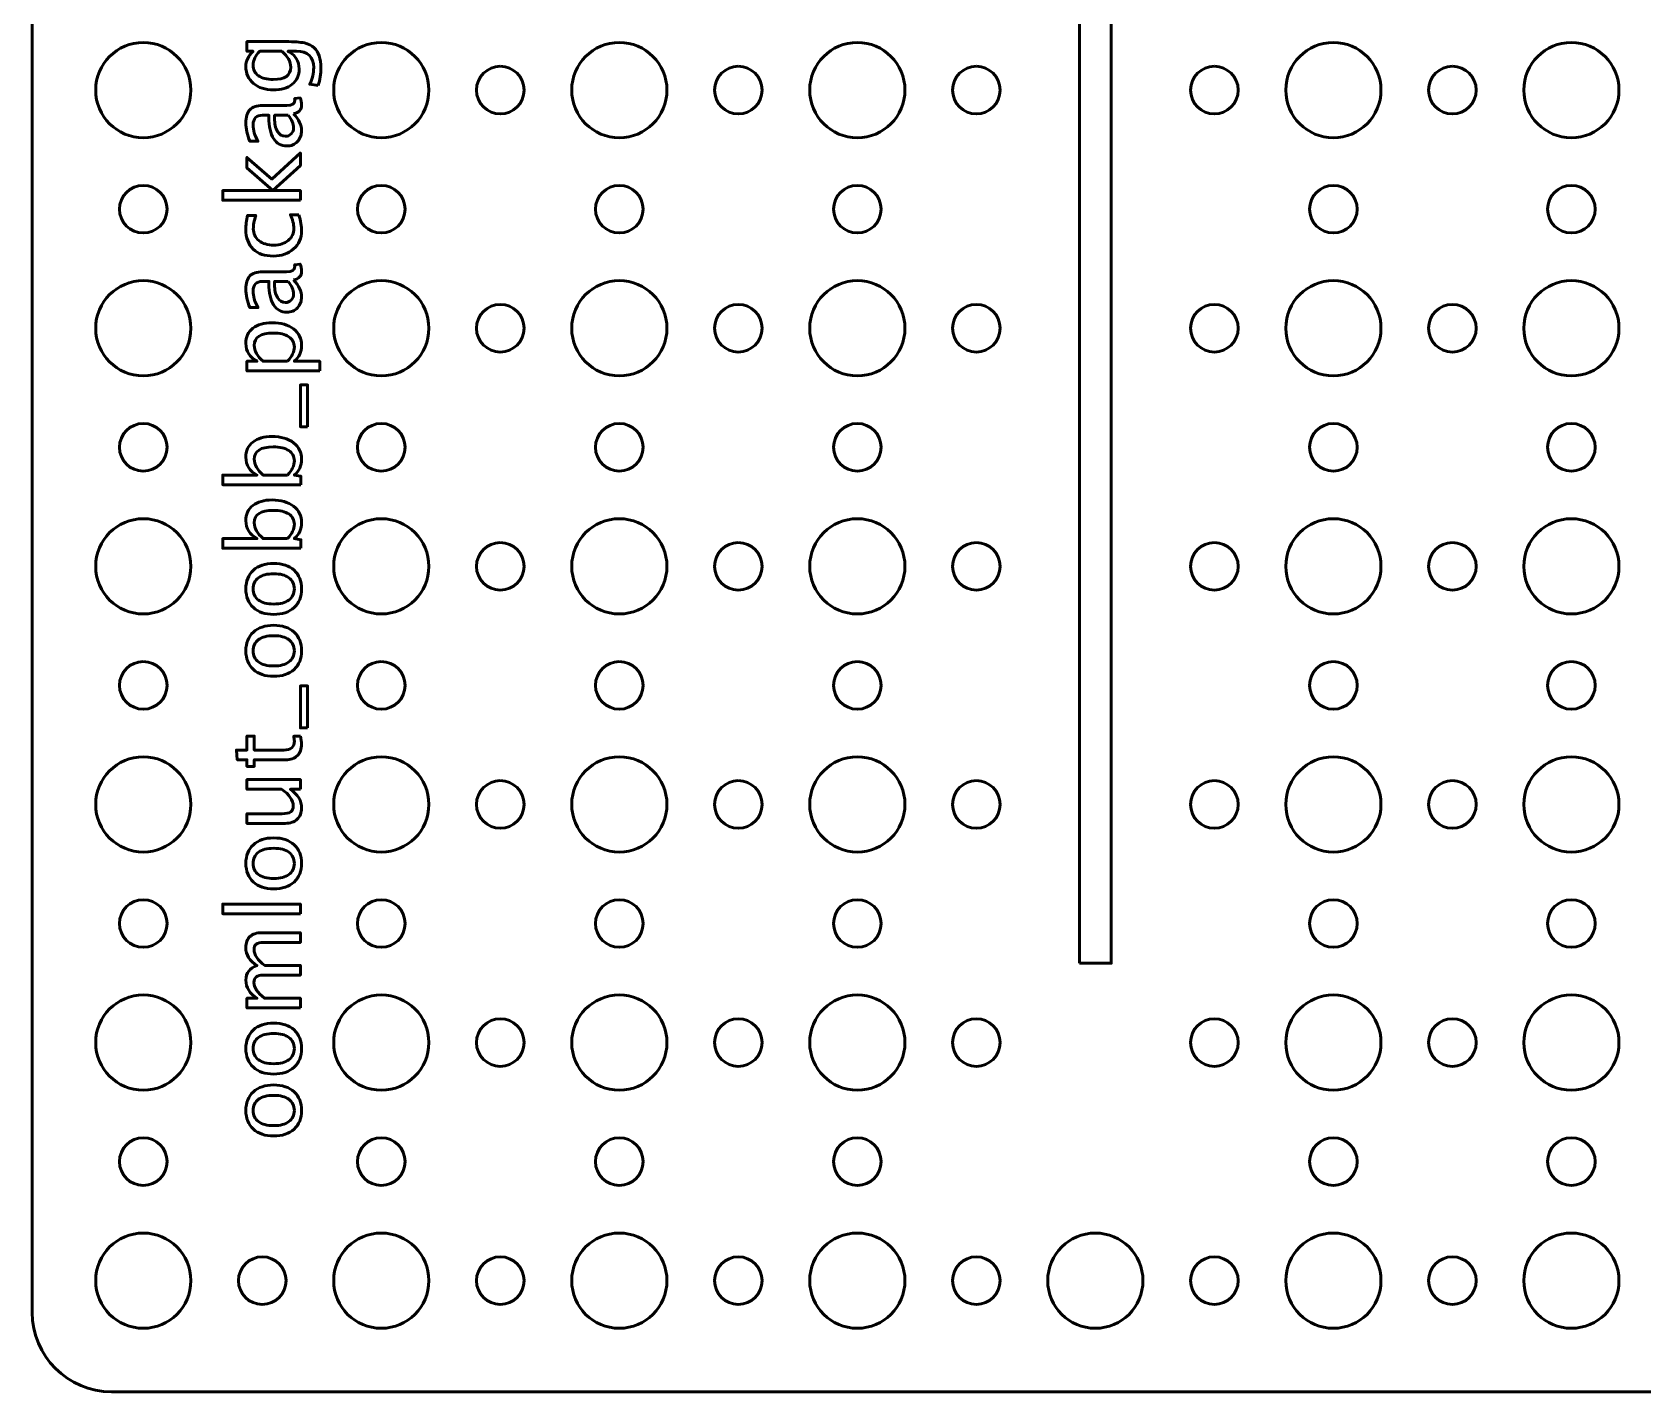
# Model space of a CAD drawing. Header units: centimetres. Extents: x -19.4 to 19.4, y -14.9 to 14.9.
# Drawn here: x -19.45 to -9.3, y -14.95 to -6.39 of the extents above; entities that cross this region are included whole.
import ezdxf

# ---------------------------------------------------------------- set-up
doc = ezdxf.new("R2010")
doc.units = ezdxf.units.CM
doc.header["$MEASUREMENT"] = 0
doc.layers.add('Layer 1', color=7, linetype='Continuous')

msp = doc.modelspace()

# ---------------------------------------------------------------- linework, layer by layer
at = {"layer": 'Layer 1', "lineweight": 53}
msp.add_lwpolyline([(-12.85, -12.2501), (-12.65, -12.2501), (-12.65, 10.7499), (-12.85, 10.7499), (-12.85, -12.2501)], close=True, dxfattribs=at)
for centre, major_axis in [((-18.74999, -6.75001), (0, 0.30001)), ((-17.24999, -6.75001), (0, 0.30001)), ((-15.74999, -6.75001), (0, 0.30001)), ((-14.24999, -6.75001), (0, 0.30001)), ((-11.24999, -6.75001), (0, 0.30001)), ((-9.74999, -6.75001), (0, 0.30001)), ((-16.5, -6.75), (0, 0.15)), ((-15, -6.75), (0, 0.15)), ((-13.5, -6.75), (0, 0.15)), ((-12, -6.75), (0, 0.15)), ((-10.5, -6.75), (0, 0.15)), ((-18.75, -7.5), (0, 0.15)), ((-17.25, -7.5), (0, 0.15)), ((-15.75, -7.5), (0, 0.15)), ((-14.25, -7.5), (0, 0.15)), ((-11.25, -7.5), (0, 0.15)), ((-9.75, -7.5), (0, 0.15)), ((-18.74999, -8.25001), (0, 0.30001)), ((-17.24999, -8.25001), (0, 0.30001)), ((-15.74999, -8.25001), (0, 0.30001)), ((-14.24999, -8.25001), (0, 0.30001)), ((-11.24999, -8.25001), (0, 0.30001)), ((-9.74999, -8.25001), (0, 0.30001)), ((-16.5, -8.25), (0, 0.15)), ((-15, -8.25), (0, 0.15)), ((-13.5, -8.25), (0, 0.15)), ((-12, -8.25), (0, 0.15)), ((-10.5, -8.25), (0, 0.15)), ((-18.75, -9), (0, 0.15)), ((-17.25, -9), (0, 0.15)), ((-15.75, -9), (0, 0.15)), ((-14.25, -9), (0, 0.15)), ((-11.25, -9), (0, 0.15)), ((-9.75, -9), (0, 0.15)), ((-18.74999, -9.75001), (0, 0.30001)), ((-17.24999, -9.75001), (0, 0.30001)), ((-15.74999, -9.75001), (0, 0.30001)), ((-14.24999, -9.75001), (0, 0.30001)), ((-11.24999, -9.75001), (0, 0.30001)), ((-9.74999, -9.75001), (0, 0.30001)), ((-16.5, -9.75), (0, 0.15)), ((-15, -9.75), (0, 0.15)), ((-13.5, -9.75), (0, 0.15)), ((-12, -9.75), (0, 0.15)), ((-10.5, -9.75), (0, 0.15)), ((-18.75, -10.5), (0, 0.15)), ((-17.25, -10.5), (0, 0.15)), ((-15.75, -10.5), (0, 0.15)), ((-14.25, -10.5), (0, 0.15)), ((-11.25, -10.5), (0, 0.15)), ((-9.75, -10.5), (0, 0.15)), ((-18.74999, -11.25001), (0, 0.30001)), ((-17.24999, -11.25001), (0, 0.30001)), ((-15.74999, -11.25001), (0, 0.30001)), ((-14.24999, -11.25001), (0, 0.30001)), ((-11.24999, -11.25001), (0, 0.30001)), ((-9.74999, -11.25001), (0, 0.30001)), ((-16.5, -11.25), (0, 0.15)), ((-15, -11.25), (0, 0.15)), ((-13.5, -11.25), (0, 0.15)), ((-12, -11.25), (0, 0.15)), ((-10.5, -11.25), (0, 0.15)), ((-18.75, -12), (0, 0.15)), ((-17.25, -12), (0, 0.15)), ((-15.75, -12), (0, 0.15)), ((-14.25, -12), (0, 0.15)), ((-11.25, -12), (0, 0.15)), ((-9.75, -12), (0, 0.15)), ((-18.74999, -12.75001), (0, 0.30001)), ((-17.24999, -12.75001), (0, 0.30001)), ((-15.74999, -12.75001), (0, 0.30001)), ((-14.24999, -12.75001), (0, 0.30001)), ((-11.24999, -12.75001), (0, 0.30001)), ((-9.74999, -12.75001), (0, 0.30001)), ((-16.5, -12.75), (0, 0.15)), ((-15, -12.75), (0, 0.15)), ((-13.5, -12.75), (0, 0.15)), ((-12, -12.75), (0, 0.15)), ((-10.5, -12.75), (0, 0.15)), ((-18.75, -13.5), (0, 0.15)), ((-17.25, -13.5), (0, 0.15)), ((-15.75, -13.5), (0, 0.15)), ((-14.25, -13.5), (0, 0.15)), ((-11.25, -13.5), (0, 0.15)), ((-9.75, -13.5), (0, 0.15)), ((-18.74999, -14.25001), (0, 0.30001)), ((-17.24999, -14.25001), (0, 0.30001)), ((-15.74999, -14.25001), (0, 0.30001)), ((-14.24999, -14.25001), (0, 0.30001)), ((-12.74999, -14.25001), (0, 0.30001)), ((-11.24999, -14.25001), (0, 0.30001)), ((-9.74999, -14.25001), (0, 0.30001)), ((-18, -14.25), (0, 0.15)), ((-16.5, -14.25), (0, 0.15)), ((-15, -14.25), (0, 0.15)), ((-13.5, -14.25), (0, 0.15)), ((-12, -14.25), (0, 0.15)), ((-10.5, -14.25), (0, 0.15))]:
    msp.add_ellipse(centre, major_axis=major_axis, ratio=1, dxfattribs=at)
msp.add_open_spline([(-18.95, -14.95), (-19.22614, -14.95), (-19.45, -14.72614), (-19.45, -14.45), (-19.45, -14.45), (-19.45, -14.45), (-19.45, 14.45), (-19.45, 14.45), (-19.45, 14.45), (-19.45, 14.72614), (-19.22614, 14.95), (-18.95, 14.95), (-18.95, 14.95), (-15.20782, 14.95), (-9.72204, 14.95), (-6.55, 14.95), (-6.55, 14.95), (-6.27386, 14.95), (-6.05, 14.72614), (-6.05, 14.45), (-6.05, 14.45), (-6.05, 14.45), (-6.05, 2.95), (-6.05, 2.95), (-6.05, 2.95), (-6.05, 2.95), (18.95, 2.95), (18.95, 2.95), (18.95, 2.95), (19.22614, 2.95), (19.45, 2.72614), (19.45, 2.45), (19.45, 2.45), (19.45, 2.45), (19.45, -3.95), (19.45, -3.95), (19.45, -3.95), (19.45, -4.22614), (19.22614, -4.45), (18.95, -4.45), (18.95, -4.45), (18.95, -4.45), (-6.05, -4.45), (-6.05, -4.45), (-6.05, -4.45), (-6.05, -4.45), (-6.05, -14.45), (-6.05, -14.45), (-6.05, -14.45), (-6.05, -14.72614), (-6.27386, -14.95), (-6.55, -14.95), (-6.55, -14.95), (-11.32775, -14.95), (-14.17225, -14.95), (-18.95, -14.95)], degree=3, knots=[0, 0, 0, 0, 0.06666667, 0.06666667, 0.06666667, 0.06666667, 0.13333333, 0.13333333, 0.13333333, 0.13333333, 0.2, 0.2, 0.2, 0.2, 0.26666667, 0.26666667, 0.26666667, 0.26666667, 0.33333333, 0.33333333, 0.33333333, 0.33333333, 0.4, 0.4, 0.4, 0.4, 0.46666667, 0.46666667, 0.46666667, 0.46666667, 0.53333333, 0.53333333, 0.53333333, 0.53333333, 0.6, 0.6, 0.6, 0.6, 0.66666667, 0.66666667, 0.66666667, 0.66666667, 0.73333333, 0.73333333, 0.73333333, 0.73333333, 0.8, 0.8, 0.8, 0.8, 0.86666667, 0.86666667, 0.86666667, 0.86666667, 1, 1, 1, 1], dxfattribs=at)
at = {"layer": 'Layer 1', "color": 5, "lineweight": 53}
for points, knots in [([(-17.64821, -6.7207), (-17.64821, -6.7207), (-17.70091, -6.7135), (-17.70091, -6.7135), (-17.70091, -6.7135), (-17.6844, -6.67816), (-17.67615, -6.64313), (-17.67615, -6.60853), (-17.67615, -6.60853), (-17.67615, -6.53984), (-17.71256, -6.50544), (-17.78526, -6.50544), (-17.78526, -6.50544), (-17.78526, -6.50544), (-17.83818, -6.50544), (-17.83818, -6.50544), (-17.83818, -6.50544), (-17.81585, -6.51603), (-17.7986, -6.53106), (-17.78622, -6.55064), (-17.78622, -6.55064), (-17.77383, -6.57021), (-17.76759, -6.59202), (-17.76759, -6.61604), (-17.76759, -6.61604), (-17.76759, -6.65679), (-17.7822, -6.68906), (-17.81141, -6.71287), (-17.81141, -6.71287), (-17.84062, -6.73668), (-17.8802, -6.74864), (-17.93015, -6.74864), (-17.93015, -6.74864), (-17.98127, -6.74864), (-18.02297, -6.73509), (-18.05525, -6.708), (-18.05525, -6.708), (-18.08742, -6.6808), (-18.10351, -6.64578), (-18.10351, -6.60271), (-18.10351, -6.60271), (-18.10351, -6.56503), (-18.08827, -6.53254), (-18.05768, -6.50544), (-18.05768, -6.50544), (-18.05768, -6.50544), (-18.09652, -6.50544), (-18.09652, -6.50544), (-18.09652, -6.50544), (-18.09652, -6.50544), (-18.09652, -6.44448), (-18.09652, -6.44448), (-18.09652, -6.44448), (-18.09652, -6.44448), (-17.85183, -6.44448), (-17.85183, -6.44448), (-17.85183, -6.44448), (-17.79923, -6.44448), (-17.76029, -6.44724), (-17.73499, -6.45274), (-17.73499, -6.45274), (-17.7097, -6.45814), (-17.68896, -6.46851), (-17.67287, -6.48354), (-17.67287, -6.48354), (-17.64461, -6.51021), (-17.63043, -6.55191), (-17.63043, -6.60853), (-17.63043, -6.60853), (-17.63043, -6.64737), (-17.63636, -6.68472), (-17.64821, -6.7207)], [0, 0, 0, 0, 0.05263158, 0.05263158, 0.05263158, 0.05263158, 0.10526316, 0.10526316, 0.10526316, 0.10526316, 0.15789474, 0.15789474, 0.15789474, 0.15789474, 0.21052632, 0.21052632, 0.21052632, 0.21052632, 0.26315789, 0.26315789, 0.26315789, 0.26315789, 0.31578947, 0.31578947, 0.31578947, 0.31578947, 0.36842105, 0.36842105, 0.36842105, 0.36842105, 0.42105263, 0.42105263, 0.42105263, 0.42105263, 0.47368421, 0.47368421, 0.47368421, 0.47368421, 0.52631579, 0.52631579, 0.52631579, 0.52631579, 0.57894737, 0.57894737, 0.57894737, 0.57894737, 0.63157895, 0.63157895, 0.63157895, 0.63157895, 0.68421053, 0.68421053, 0.68421053, 0.68421053, 0.73684211, 0.73684211, 0.73684211, 0.73684211, 0.78947368, 0.78947368, 0.78947368, 0.78947368, 0.84210526, 0.84210526, 0.84210526, 0.84210526, 0.89473684, 0.89473684, 0.89473684, 0.89473684, 1, 1, 1, 1]), ([(-17.87639, -6.50544), (-17.87639, -6.50544), (-18.01598, -6.50544), (-18.01598, -6.50544), (-18.01598, -6.50544), (-18.04382, -6.53233), (-18.05779, -6.56164), (-18.05779, -6.59329), (-18.05779, -6.59329), (-18.05779, -6.62144), (-18.04657, -6.64345), (-18.02402, -6.65933), (-18.02402, -6.65933), (-18.00159, -6.67531), (-17.97037, -6.68323), (-17.93057, -6.68323), (-17.93057, -6.68323), (-17.85744, -6.68323), (-17.82093, -6.65732), (-17.82093, -6.60535), (-17.82093, -6.60535), (-17.82093, -6.57), (-17.83945, -6.53667), (-17.87639, -6.50544)], [0, 0, 0, 0, 0.14285714, 0.14285714, 0.14285714, 0.14285714, 0.28571429, 0.28571429, 0.28571429, 0.28571429, 0.42857143, 0.42857143, 0.42857143, 0.42857143, 0.57142857, 0.57142857, 0.57142857, 0.57142857, 0.71428571, 0.71428571, 0.71428571, 0.71428571, 1, 1, 1, 1]), ([(-17.80283, -6.89915), (-17.76918, -6.93577), (-17.75235, -6.97101), (-17.75235, -7.00488), (-17.75235, -7.00488), (-17.75235, -7.0327), (-17.76103, -7.05588), (-17.77849, -7.07419), (-17.77849, -7.07419), (-17.79595, -7.0926), (-17.81797, -7.10181), (-17.84453, -7.10181), (-17.84453, -7.10181), (-17.88126, -7.10181), (-17.90951, -7.08636), (-17.9292, -7.05545), (-17.9292, -7.05545), (-17.94888, -7.02456), (-17.95873, -6.98022), (-17.95873, -6.92243), (-17.95873, -6.92243), (-17.95873, -6.92243), (-17.95873, -6.90814), (-17.95873, -6.90814), (-17.95873, -6.90814), (-17.95873, -6.90814), (-17.99926, -6.90814), (-17.99926, -6.90814), (-17.99926, -6.90814), (-18.03831, -6.90814), (-18.05779, -6.92846), (-18.05779, -6.96921), (-18.05779, -6.96921), (-18.05779, -7.00075), (-18.04784, -7.03524), (-18.02794, -7.0726), (-18.02794, -7.0726), (-18.02794, -7.0726), (-18.07811, -7.0726), (-18.07811, -7.0726), (-18.07811, -7.0726), (-18.09504, -7.03154), (-18.10351, -6.99281), (-18.10351, -6.95651), (-18.10351, -6.95651), (-18.10351, -6.91915), (-18.09504, -6.89153), (-18.078, -6.87385), (-18.078, -6.87385), (-18.06096, -6.85607), (-18.03471, -6.84718), (-17.99926, -6.84718), (-17.99926, -6.84718), (-17.99926, -6.84718), (-17.84718, -6.84718), (-17.84718, -6.84718), (-17.84718, -6.84718), (-17.81236, -6.84718), (-17.7949, -6.8365), (-17.7949, -6.81501), (-17.7949, -6.81501), (-17.7949, -6.81237), (-17.79532, -6.80845), (-17.79617, -6.80326), (-17.79617, -6.80326), (-17.79617, -6.80326), (-17.7623, -6.79892), (-17.7623, -6.79892), (-17.7623, -6.79892), (-17.75563, -6.81279), (-17.75235, -6.82803), (-17.75235, -6.84475), (-17.75235, -6.84475), (-17.75235, -6.87322), (-17.76918, -6.89132), (-17.80283, -6.89915)], [0, 0, 0, 0, 0.05, 0.05, 0.05, 0.05, 0.1, 0.1, 0.1, 0.1, 0.15, 0.15, 0.15, 0.15, 0.2, 0.2, 0.2, 0.2, 0.25, 0.25, 0.25, 0.25, 0.3, 0.3, 0.3, 0.3, 0.35, 0.35, 0.35, 0.35, 0.4, 0.4, 0.4, 0.4, 0.45, 0.45, 0.45, 0.45, 0.5, 0.5, 0.5, 0.5, 0.55, 0.55, 0.55, 0.55, 0.6, 0.6, 0.6, 0.6, 0.65, 0.65, 0.65, 0.65, 0.7, 0.7, 0.7, 0.7, 0.75, 0.75, 0.75, 0.75, 0.8, 0.8, 0.8, 0.8, 0.85, 0.85, 0.85, 0.85, 0.9, 0.9, 0.9, 0.9, 1, 1, 1, 1]), ([(-17.83606, -6.90814), (-17.83606, -6.90814), (-17.92253, -6.90814), (-17.92253, -6.90814), (-17.92253, -6.90814), (-17.92253, -6.90814), (-17.92317, -6.92772), (-17.92317, -6.92772), (-17.92317, -6.92772), (-17.92317, -6.96159), (-17.91692, -6.9889), (-17.90443, -7.00974), (-17.90443, -7.00974), (-17.89184, -7.03048), (-17.87522, -7.04085), (-17.85448, -7.04085), (-17.85448, -7.04085), (-17.83998, -7.04085), (-17.8277, -7.03566), (-17.81765, -7.02541), (-17.81765, -7.02541), (-17.8076, -7.01504), (-17.80252, -7.00244), (-17.80252, -6.98752), (-17.80252, -6.98752), (-17.80252, -6.96212), (-17.81373, -6.93566), (-17.83606, -6.90814)], [0, 0, 0, 0, 0.125, 0.125, 0.125, 0.125, 0.25, 0.25, 0.25, 0.25, 0.375, 0.375, 0.375, 0.375, 0.5, 0.5, 0.5, 0.5, 0.625, 0.625, 0.625, 0.625, 0.75, 0.75, 0.75, 0.75, 1, 1, 1, 1]), ([(-17.75997, -7.44375), (-17.75997, -7.44375), (-18.24956, -7.44375), (-18.24956, -7.44375), (-18.24956, -7.44375), (-18.24956, -7.44375), (-18.24956, -7.3828), (-18.24956, -7.3828), (-18.24956, -7.3828), (-18.24956, -7.3828), (-17.93322, -7.3828), (-17.93322, -7.3828), (-17.93322, -7.3828), (-17.93322, -7.3828), (-18.09652, -7.23992), (-18.09652, -7.23992), (-18.09652, -7.23992), (-18.09652, -7.23992), (-18.09652, -7.1741), (-18.09652, -7.1741), (-18.09652, -7.1741), (-18.09652, -7.1741), (-17.93946, -7.31062), (-17.93946, -7.31062), (-17.93946, -7.31062), (-17.93946, -7.31062), (-17.75997, -7.14552), (-17.75997, -7.14552), (-17.75997, -7.14552), (-17.75997, -7.14552), (-17.75997, -7.22405), (-17.75997, -7.22405), (-17.75997, -7.22405), (-17.75997, -7.22405), (-17.93258, -7.3828), (-17.93258, -7.3828), (-17.93258, -7.3828), (-17.93258, -7.3828), (-17.75997, -7.3828), (-17.75997, -7.3828), (-17.75997, -7.3828), (-17.75997, -7.3828), (-17.75997, -7.44375), (-17.75997, -7.44375)], [0, 0, 0, 0, 0.08333333, 0.08333333, 0.08333333, 0.08333333, 0.16666667, 0.16666667, 0.16666667, 0.16666667, 0.25, 0.25, 0.25, 0.25, 0.33333333, 0.33333333, 0.33333333, 0.33333333, 0.41666667, 0.41666667, 0.41666667, 0.41666667, 0.5, 0.5, 0.5, 0.5, 0.58333333, 0.58333333, 0.58333333, 0.58333333, 0.66666667, 0.66666667, 0.66666667, 0.66666667, 0.75, 0.75, 0.75, 0.75, 0.83333333, 0.83333333, 0.83333333, 0.83333333, 1, 1, 1, 1]), ([(-17.77013, -7.53531), (-17.75828, -7.57479), (-17.75235, -7.60886), (-17.75235, -7.63754), (-17.75235, -7.63754), (-17.75235, -7.68305), (-17.76918, -7.72073), (-17.80273, -7.75067), (-17.80273, -7.75067), (-17.83638, -7.78062), (-17.87882, -7.79565), (-17.92994, -7.79565), (-17.92994, -7.79565), (-17.98455, -7.79565), (-18.0272, -7.78083), (-18.05768, -7.7512), (-18.05768, -7.7512), (-18.08827, -7.72158), (-18.10351, -7.6802), (-18.10351, -7.62707), (-18.10351, -7.62707), (-18.10351, -7.60093), (-18.09991, -7.5715), (-18.09271, -7.53912), (-18.09271, -7.53912), (-18.09271, -7.53912), (-18.04128, -7.53912), (-18.04128, -7.53912), (-18.04128, -7.53912), (-18.05144, -7.57352), (-18.05652, -7.60156), (-18.05652, -7.62315), (-18.05652, -7.62315), (-18.05652, -7.65448), (-18.04477, -7.67956), (-18.02138, -7.69829), (-18.02138, -7.69829), (-17.99799, -7.71703), (-17.96677, -7.72643), (-17.92782, -7.72643), (-17.92782, -7.72643), (-17.89004, -7.72643), (-17.85956, -7.71671), (-17.83617, -7.69734), (-17.83617, -7.69734), (-17.81289, -7.67797), (-17.80125, -7.65268), (-17.80125, -7.62125), (-17.80125, -7.62125), (-17.80125, -7.59341), (-17.80844, -7.56484), (-17.82284, -7.53531), (-17.82284, -7.53531), (-17.82284, -7.53531), (-17.77013, -7.53531), (-17.77013, -7.53531)], [0, 0, 0, 0, 0.06666667, 0.06666667, 0.06666667, 0.06666667, 0.13333333, 0.13333333, 0.13333333, 0.13333333, 0.2, 0.2, 0.2, 0.2, 0.26666667, 0.26666667, 0.26666667, 0.26666667, 0.33333333, 0.33333333, 0.33333333, 0.33333333, 0.4, 0.4, 0.4, 0.4, 0.46666667, 0.46666667, 0.46666667, 0.46666667, 0.53333333, 0.53333333, 0.53333333, 0.53333333, 0.6, 0.6, 0.6, 0.6, 0.66666667, 0.66666667, 0.66666667, 0.66666667, 0.73333333, 0.73333333, 0.73333333, 0.73333333, 0.8, 0.8, 0.8, 0.8, 0.86666667, 0.86666667, 0.86666667, 0.86666667, 1, 1, 1, 1]), ([(-17.80283, -7.94616), (-17.76918, -7.98278), (-17.75235, -8.01802), (-17.75235, -8.05189), (-17.75235, -8.05189), (-17.75235, -8.07971), (-17.76103, -8.10289), (-17.77849, -8.1212), (-17.77849, -8.1212), (-17.79595, -8.13961), (-17.81797, -8.14882), (-17.84453, -8.14882), (-17.84453, -8.14882), (-17.88126, -8.14882), (-17.90951, -8.13337), (-17.9292, -8.10246), (-17.9292, -8.10246), (-17.94888, -8.07157), (-17.95873, -8.02723), (-17.95873, -7.96944), (-17.95873, -7.96944), (-17.95873, -7.96944), (-17.95873, -7.95515), (-17.95873, -7.95515), (-17.95873, -7.95515), (-17.95873, -7.95515), (-17.99926, -7.95515), (-17.99926, -7.95515), (-17.99926, -7.95515), (-18.03831, -7.95515), (-18.05779, -7.97547), (-18.05779, -8.01622), (-18.05779, -8.01622), (-18.05779, -8.04776), (-18.04784, -8.08225), (-18.02794, -8.11961), (-18.02794, -8.11961), (-18.02794, -8.11961), (-18.07811, -8.11961), (-18.07811, -8.11961), (-18.07811, -8.11961), (-18.09504, -8.07855), (-18.10351, -8.03982), (-18.10351, -8.00352), (-18.10351, -8.00352), (-18.10351, -7.96616), (-18.09504, -7.93854), (-18.078, -7.92086), (-18.078, -7.92086), (-18.06096, -7.90308), (-18.03471, -7.89419), (-17.99926, -7.89419), (-17.99926, -7.89419), (-17.99926, -7.89419), (-17.84718, -7.89419), (-17.84718, -7.89419), (-17.84718, -7.89419), (-17.81236, -7.89419), (-17.7949, -7.88351), (-17.7949, -7.86202), (-17.7949, -7.86202), (-17.7949, -7.85938), (-17.79532, -7.85546), (-17.79617, -7.85027), (-17.79617, -7.85027), (-17.79617, -7.85027), (-17.7623, -7.84593), (-17.7623, -7.84593), (-17.7623, -7.84593), (-17.75563, -7.8598), (-17.75235, -7.87504), (-17.75235, -7.89176), (-17.75235, -7.89176), (-17.75235, -7.92023), (-17.76918, -7.93833), (-17.80283, -7.94616)], [0, 0, 0, 0, 0.05, 0.05, 0.05, 0.05, 0.1, 0.1, 0.1, 0.1, 0.15, 0.15, 0.15, 0.15, 0.2, 0.2, 0.2, 0.2, 0.25, 0.25, 0.25, 0.25, 0.3, 0.3, 0.3, 0.3, 0.35, 0.35, 0.35, 0.35, 0.4, 0.4, 0.4, 0.4, 0.45, 0.45, 0.45, 0.45, 0.5, 0.5, 0.5, 0.5, 0.55, 0.55, 0.55, 0.55, 0.6, 0.6, 0.6, 0.6, 0.65, 0.65, 0.65, 0.65, 0.7, 0.7, 0.7, 0.7, 0.75, 0.75, 0.75, 0.75, 0.8, 0.8, 0.8, 0.8, 0.85, 0.85, 0.85, 0.85, 0.9, 0.9, 0.9, 0.9, 1, 1, 1, 1]), ([(-17.83606, -7.95515), (-17.83606, -7.95515), (-17.92253, -7.95515), (-17.92253, -7.95515), (-17.92253, -7.95515), (-17.92253, -7.95515), (-17.92317, -7.97473), (-17.92317, -7.97473), (-17.92317, -7.97473), (-17.92317, -8.0086), (-17.91692, -8.03591), (-17.90443, -8.05675), (-17.90443, -8.05675), (-17.89184, -8.07749), (-17.87522, -8.08786), (-17.85448, -8.08786), (-17.85448, -8.08786), (-17.83998, -8.08786), (-17.8277, -8.08267), (-17.81765, -8.07242), (-17.81765, -8.07242), (-17.8076, -8.06205), (-17.80252, -8.04945), (-17.80252, -8.03453), (-17.80252, -8.03453), (-17.80252, -8.00913), (-17.81373, -7.98267), (-17.83606, -7.95515)], [0, 0, 0, 0, 0.125, 0.125, 0.125, 0.125, 0.25, 0.25, 0.25, 0.25, 0.375, 0.375, 0.375, 0.375, 0.5, 0.5, 0.5, 0.5, 0.625, 0.625, 0.625, 0.625, 0.75, 0.75, 0.75, 0.75, 1, 1, 1, 1]), ([(-17.63741, -8.51923), (-17.63741, -8.51923), (-18.09652, -8.51923), (-18.09652, -8.51923), (-18.09652, -8.51923), (-18.09652, -8.51923), (-18.09652, -8.45828), (-18.09652, -8.45828), (-18.09652, -8.45828), (-18.09652, -8.45828), (-18.03291, -8.45828), (-18.03291, -8.45828), (-18.03291, -8.45828), (-18.08001, -8.4333), (-18.10351, -8.39573), (-18.10351, -8.34567), (-18.10351, -8.34567), (-18.10351, -8.30514), (-18.08879, -8.27328), (-18.05927, -8.25), (-18.05927, -8.25), (-18.02974, -8.22672), (-17.98942, -8.21507), (-17.9383, -8.21507), (-17.9383, -8.21507), (-17.88263, -8.21507), (-17.83765, -8.2283), (-17.80357, -8.25466), (-17.80357, -8.25466), (-17.76939, -8.28101), (-17.75235, -8.31572), (-17.75235, -8.35869), (-17.75235, -8.35869), (-17.75235, -8.39859), (-17.76759, -8.43182), (-17.79818, -8.45828), (-17.79818, -8.45828), (-17.79818, -8.45828), (-17.63741, -8.45828), (-17.63741, -8.45828), (-17.63741, -8.45828), (-17.63741, -8.45828), (-17.63741, -8.51923), (-17.63741, -8.51923)], [0, 0, 0, 0, 0.08333333, 0.08333333, 0.08333333, 0.08333333, 0.16666667, 0.16666667, 0.16666667, 0.16666667, 0.25, 0.25, 0.25, 0.25, 0.33333333, 0.33333333, 0.33333333, 0.33333333, 0.41666667, 0.41666667, 0.41666667, 0.41666667, 0.5, 0.5, 0.5, 0.5, 0.58333333, 0.58333333, 0.58333333, 0.58333333, 0.66666667, 0.66666667, 0.66666667, 0.66666667, 0.75, 0.75, 0.75, 0.75, 0.83333333, 0.83333333, 0.83333333, 0.83333333, 1, 1, 1, 1]), ([(-17.84019, -8.45828), (-17.81215, -8.42685), (-17.79807, -8.3969), (-17.79807, -8.36843), (-17.79807, -8.36843), (-17.79807, -8.34038), (-17.80982, -8.31869), (-17.83321, -8.30345), (-17.83321, -8.30345), (-17.8566, -8.2881), (-17.88951, -8.28048), (-17.93206, -8.28048), (-17.93206, -8.28048), (-18.0108, -8.28048), (-18.05017, -8.30651), (-18.05017, -8.35858), (-18.05017, -8.35858), (-18.05017, -8.39266), (-18.03175, -8.42589), (-17.99481, -8.45828), (-17.99481, -8.45828), (-17.99481, -8.45828), (-17.84019, -8.45828), (-17.84019, -8.45828)], [0, 0, 0, 0, 0.14285714, 0.14285714, 0.14285714, 0.14285714, 0.28571429, 0.28571429, 0.28571429, 0.28571429, 0.42857143, 0.42857143, 0.42857143, 0.42857143, 0.57142857, 0.57142857, 0.57142857, 0.57142857, 0.71428571, 0.71428571, 0.71428571, 0.71428571, 1, 1, 1, 1]), ([(-17.71425, -8.87102), (-17.71425, -8.87102), (-17.75997, -8.87102), (-17.75997, -8.87102), (-17.75997, -8.87102), (-17.75997, -8.87102), (-17.75997, -8.60687), (-17.75997, -8.60687), (-17.75997, -8.60687), (-17.75997, -8.60687), (-17.71425, -8.60687), (-17.71425, -8.60687), (-17.71425, -8.60687), (-17.71425, -8.60687), (-17.71425, -8.87102), (-17.71425, -8.87102)], [0, 0, 0, 0, 0.2, 0.2, 0.2, 0.2, 0.4, 0.4, 0.4, 0.4, 0.6, 0.6, 0.6, 0.6, 1, 1, 1, 1]), ([(-17.75616, -9.23635), (-17.75616, -9.23635), (-18.24956, -9.23635), (-18.24956, -9.23635), (-18.24956, -9.23635), (-18.24956, -9.23635), (-18.24956, -9.1754), (-18.24956, -9.1754), (-18.24956, -9.1754), (-18.24956, -9.1754), (-18.03291, -9.1754), (-18.03291, -9.1754), (-18.03291, -9.1754), (-18.08001, -9.15042), (-18.10351, -9.11285), (-18.10351, -9.06279), (-18.10351, -9.06279), (-18.10351, -9.02226), (-18.08879, -8.9904), (-18.05927, -8.96712), (-18.05927, -8.96712), (-18.02974, -8.94384), (-17.98942, -8.93219), (-17.9383, -8.93219), (-17.9383, -8.93219), (-17.88263, -8.93219), (-17.83765, -8.94542), (-17.80357, -8.97178), (-17.80357, -8.97178), (-17.76939, -8.99813), (-17.75235, -9.03284), (-17.75235, -9.07581), (-17.75235, -9.07581), (-17.75235, -9.11571), (-17.76759, -9.14894), (-17.79818, -9.1754), (-17.79818, -9.1754), (-17.79818, -9.1754), (-17.75616, -9.18281), (-17.75616, -9.18281), (-17.75616, -9.18281), (-17.75616, -9.18281), (-17.75616, -9.23635), (-17.75616, -9.23635)], [0, 0, 0, 0, 0.08333333, 0.08333333, 0.08333333, 0.08333333, 0.16666667, 0.16666667, 0.16666667, 0.16666667, 0.25, 0.25, 0.25, 0.25, 0.33333333, 0.33333333, 0.33333333, 0.33333333, 0.41666667, 0.41666667, 0.41666667, 0.41666667, 0.5, 0.5, 0.5, 0.5, 0.58333333, 0.58333333, 0.58333333, 0.58333333, 0.66666667, 0.66666667, 0.66666667, 0.66666667, 0.75, 0.75, 0.75, 0.75, 0.83333333, 0.83333333, 0.83333333, 0.83333333, 1, 1, 1, 1]), ([(-17.84019, -9.1754), (-17.81215, -9.14397), (-17.79807, -9.11402), (-17.79807, -9.08555), (-17.79807, -9.08555), (-17.79807, -9.0575), (-17.80982, -9.03581), (-17.83321, -9.02057), (-17.83321, -9.02057), (-17.8566, -9.00522), (-17.88951, -8.9976), (-17.93206, -8.9976), (-17.93206, -8.9976), (-18.0108, -8.9976), (-18.05017, -9.02363), (-18.05017, -9.0757), (-18.05017, -9.0757), (-18.05017, -9.10978), (-18.03175, -9.14301), (-17.99481, -9.1754), (-17.99481, -9.1754), (-17.99481, -9.1754), (-17.84019, -9.1754), (-17.84019, -9.1754)], [0, 0, 0, 0, 0.14285714, 0.14285714, 0.14285714, 0.14285714, 0.28571429, 0.28571429, 0.28571429, 0.28571429, 0.42857143, 0.42857143, 0.42857143, 0.42857143, 0.57142857, 0.57142857, 0.57142857, 0.57142857, 0.71428571, 0.71428571, 0.71428571, 0.71428571, 1, 1, 1, 1]), ([(-17.75616, -9.63598), (-17.75616, -9.63598), (-18.24956, -9.63598), (-18.24956, -9.63598), (-18.24956, -9.63598), (-18.24956, -9.63598), (-18.24956, -9.57503), (-18.24956, -9.57503), (-18.24956, -9.57503), (-18.24956, -9.57503), (-18.03291, -9.57503), (-18.03291, -9.57503), (-18.03291, -9.57503), (-18.08001, -9.55005), (-18.10351, -9.51248), (-18.10351, -9.46242), (-18.10351, -9.46242), (-18.10351, -9.42189), (-18.08879, -9.39003), (-18.05927, -9.36675), (-18.05927, -9.36675), (-18.02974, -9.34347), (-17.98942, -9.33182), (-17.9383, -9.33182), (-17.9383, -9.33182), (-17.88263, -9.33182), (-17.83765, -9.34505), (-17.80357, -9.37141), (-17.80357, -9.37141), (-17.76939, -9.39776), (-17.75235, -9.43247), (-17.75235, -9.47544), (-17.75235, -9.47544), (-17.75235, -9.51534), (-17.76759, -9.54857), (-17.79818, -9.57503), (-17.79818, -9.57503), (-17.79818, -9.57503), (-17.75616, -9.58244), (-17.75616, -9.58244), (-17.75616, -9.58244), (-17.75616, -9.58244), (-17.75616, -9.63598), (-17.75616, -9.63598)], [0, 0, 0, 0, 0.08333333, 0.08333333, 0.08333333, 0.08333333, 0.16666667, 0.16666667, 0.16666667, 0.16666667, 0.25, 0.25, 0.25, 0.25, 0.33333333, 0.33333333, 0.33333333, 0.33333333, 0.41666667, 0.41666667, 0.41666667, 0.41666667, 0.5, 0.5, 0.5, 0.5, 0.58333333, 0.58333333, 0.58333333, 0.58333333, 0.66666667, 0.66666667, 0.66666667, 0.66666667, 0.75, 0.75, 0.75, 0.75, 0.83333333, 0.83333333, 0.83333333, 0.83333333, 1, 1, 1, 1]), ([(-17.84019, -9.57503), (-17.81215, -9.5436), (-17.79807, -9.51365), (-17.79807, -9.48518), (-17.79807, -9.48518), (-17.79807, -9.45713), (-17.80982, -9.43544), (-17.83321, -9.4202), (-17.83321, -9.4202), (-17.8566, -9.40485), (-17.88951, -9.39723), (-17.93206, -9.39723), (-17.93206, -9.39723), (-18.0108, -9.39723), (-18.05017, -9.42326), (-18.05017, -9.47533), (-18.05017, -9.47533), (-18.05017, -9.50941), (-18.03175, -9.54264), (-17.99481, -9.57503), (-17.99481, -9.57503), (-17.99481, -9.57503), (-17.84019, -9.57503), (-17.84019, -9.57503)], [0, 0, 0, 0, 0.14285714, 0.14285714, 0.14285714, 0.14285714, 0.28571429, 0.28571429, 0.28571429, 0.28571429, 0.42857143, 0.42857143, 0.42857143, 0.42857143, 0.57142857, 0.57142857, 0.57142857, 0.57142857, 0.71428571, 0.71428571, 0.71428571, 0.71428571, 1, 1, 1, 1]), ([(-17.75235, -9.89209), (-17.75235, -9.94152), (-17.76812, -9.98068), (-17.79966, -10.00945), (-17.79966, -10.00945), (-17.8312, -10.03835), (-17.87406, -10.05274), (-17.92814, -10.05274), (-17.92814, -10.05274), (-17.98211, -10.05274), (-18.02487, -10.03835), (-18.0563, -10.00945), (-18.0563, -10.00945), (-18.08774, -9.98068), (-18.10351, -9.94152), (-18.10351, -9.89209), (-18.10351, -9.89209), (-18.10351, -9.84267), (-18.08774, -9.80351), (-18.0563, -9.77473), (-18.0563, -9.77473), (-18.02487, -9.74583), (-17.98211, -9.73144), (-17.92814, -9.73144), (-17.92814, -9.73144), (-17.87406, -9.73144), (-17.8312, -9.74583), (-17.79966, -9.77473), (-17.79966, -9.77473), (-17.76812, -9.80351), (-17.75235, -9.84267), (-17.75235, -9.89209)], [0, 0, 0, 0, 0.11111111, 0.11111111, 0.11111111, 0.11111111, 0.22222222, 0.22222222, 0.22222222, 0.22222222, 0.33333333, 0.33333333, 0.33333333, 0.33333333, 0.44444444, 0.44444444, 0.44444444, 0.44444444, 0.55555556, 0.55555556, 0.55555556, 0.55555556, 0.66666667, 0.66666667, 0.66666667, 0.66666667, 0.77777778, 0.77777778, 0.77777778, 0.77777778, 1, 1, 1, 1]), ([(-17.79807, -9.8922), (-17.79807, -9.86204), (-17.80939, -9.83854), (-17.83215, -9.82182), (-17.83215, -9.82182), (-17.8548, -9.80521), (-17.88686, -9.79684), (-17.92814, -9.79684), (-17.92814, -9.79684), (-17.96931, -9.79684), (-18.00127, -9.80521), (-18.02392, -9.82182), (-18.02392, -9.82182), (-18.04646, -9.83854), (-18.05779, -9.86204), (-18.05779, -9.8922), (-18.05779, -9.8922), (-18.05779, -9.92247), (-18.04646, -9.94596), (-18.02392, -9.96247), (-18.02392, -9.96247), (-18.00127, -9.97909), (-17.96931, -9.98733), (-17.92814, -9.98733), (-17.92814, -9.98733), (-17.88686, -9.98733), (-17.8548, -9.97909), (-17.83215, -9.96247), (-17.83215, -9.96247), (-17.80939, -9.94596), (-17.79807, -9.92247), (-17.79807, -9.8922)], [0, 0, 0, 0, 0.11111111, 0.11111111, 0.11111111, 0.11111111, 0.22222222, 0.22222222, 0.22222222, 0.22222222, 0.33333333, 0.33333333, 0.33333333, 0.33333333, 0.44444444, 0.44444444, 0.44444444, 0.44444444, 0.55555556, 0.55555556, 0.55555556, 0.55555556, 0.66666667, 0.66666667, 0.66666667, 0.66666667, 0.77777778, 0.77777778, 0.77777778, 0.77777778, 1, 1, 1, 1]), ([(-17.75235, -10.28219), (-17.75235, -10.33162), (-17.76812, -10.37078), (-17.79966, -10.39955), (-17.79966, -10.39955), (-17.8312, -10.42845), (-17.87406, -10.44284), (-17.92814, -10.44284), (-17.92814, -10.44284), (-17.98211, -10.44284), (-18.02487, -10.42845), (-18.0563, -10.39955), (-18.0563, -10.39955), (-18.08774, -10.37078), (-18.10351, -10.33162), (-18.10351, -10.28219), (-18.10351, -10.28219), (-18.10351, -10.23277), (-18.08774, -10.19361), (-18.0563, -10.16483), (-18.0563, -10.16483), (-18.02487, -10.13593), (-17.98211, -10.12154), (-17.92814, -10.12154), (-17.92814, -10.12154), (-17.87406, -10.12154), (-17.8312, -10.13593), (-17.79966, -10.16483), (-17.79966, -10.16483), (-17.76812, -10.19361), (-17.75235, -10.23277), (-17.75235, -10.28219)], [0, 0, 0, 0, 0.11111111, 0.11111111, 0.11111111, 0.11111111, 0.22222222, 0.22222222, 0.22222222, 0.22222222, 0.33333333, 0.33333333, 0.33333333, 0.33333333, 0.44444444, 0.44444444, 0.44444444, 0.44444444, 0.55555556, 0.55555556, 0.55555556, 0.55555556, 0.66666667, 0.66666667, 0.66666667, 0.66666667, 0.77777778, 0.77777778, 0.77777778, 0.77777778, 1, 1, 1, 1]), ([(-17.79807, -10.2823), (-17.79807, -10.25214), (-17.80939, -10.22864), (-17.83215, -10.21192), (-17.83215, -10.21192), (-17.8548, -10.19531), (-17.88686, -10.18694), (-17.92814, -10.18694), (-17.92814, -10.18694), (-17.96931, -10.18694), (-18.00127, -10.19531), (-18.02392, -10.21192), (-18.02392, -10.21192), (-18.04646, -10.22864), (-18.05779, -10.25214), (-18.05779, -10.2823), (-18.05779, -10.2823), (-18.05779, -10.31257), (-18.04646, -10.33606), (-18.02392, -10.35257), (-18.02392, -10.35257), (-18.00127, -10.36919), (-17.96931, -10.37743), (-17.92814, -10.37743), (-17.92814, -10.37743), (-17.88686, -10.37743), (-17.8548, -10.36919), (-17.83215, -10.35257), (-17.83215, -10.35257), (-17.80939, -10.33606), (-17.79807, -10.31257), (-17.79807, -10.2823)], [0, 0, 0, 0, 0.11111111, 0.11111111, 0.11111111, 0.11111111, 0.22222222, 0.22222222, 0.22222222, 0.22222222, 0.33333333, 0.33333333, 0.33333333, 0.33333333, 0.44444444, 0.44444444, 0.44444444, 0.44444444, 0.55555556, 0.55555556, 0.55555556, 0.55555556, 0.66666667, 0.66666667, 0.66666667, 0.66666667, 0.77777778, 0.77777778, 0.77777778, 0.77777778, 1, 1, 1, 1]), ([(-17.71425, -10.76795), (-17.71425, -10.76795), (-17.75997, -10.76795), (-17.75997, -10.76795), (-17.75997, -10.76795), (-17.75997, -10.76795), (-17.75997, -10.5038), (-17.75997, -10.5038), (-17.75997, -10.5038), (-17.75997, -10.5038), (-17.71425, -10.5038), (-17.71425, -10.5038), (-17.71425, -10.5038), (-17.71425, -10.5038), (-17.71425, -10.76795), (-17.71425, -10.76795)], [0, 0, 0, 0, 0.2, 0.2, 0.2, 0.2, 0.4, 0.4, 0.4, 0.4, 0.6, 0.6, 0.6, 0.6, 1, 1, 1, 1]), ([(-17.76008, -10.82066), (-17.75489, -10.8395), (-17.75235, -10.85591), (-17.75235, -10.86977), (-17.75235, -10.86977), (-17.75235, -10.90089), (-17.76124, -10.92512), (-17.77902, -10.94247), (-17.77902, -10.94247), (-17.7968, -10.95993), (-17.82146, -10.96861), (-17.8531, -10.96861), (-17.8531, -10.96861), (-17.8531, -10.96861), (-18.0508, -10.96861), (-18.0508, -10.96861), (-18.0508, -10.96861), (-18.0508, -10.96861), (-18.0508, -11.01073), (-18.0508, -11.01073), (-18.0508, -11.01073), (-18.0508, -11.01073), (-18.09652, -11.01073), (-18.09652, -11.01073), (-18.09652, -11.01073), (-18.09652, -11.01073), (-18.09652, -10.96861), (-18.09652, -10.96861), (-18.09652, -10.96861), (-18.09652, -10.96861), (-18.15737, -10.96861), (-18.15737, -10.96861), (-18.15737, -10.96861), (-18.15737, -10.96861), (-18.1632, -10.90766), (-18.1632, -10.90766), (-18.1632, -10.90766), (-18.1632, -10.90766), (-18.09652, -10.90766), (-18.09652, -10.90766), (-18.09652, -10.90766), (-18.09652, -10.90766), (-18.09652, -10.81939), (-18.09652, -10.81939), (-18.09652, -10.81939), (-18.09652, -10.81939), (-18.0508, -10.81939), (-18.0508, -10.81939), (-18.0508, -10.81939), (-18.0508, -10.81939), (-18.0508, -10.90766), (-18.0508, -10.90766), (-18.0508, -10.90766), (-18.0508, -10.90766), (-17.86411, -10.90766), (-17.86411, -10.90766), (-17.86411, -10.90766), (-17.82008, -10.90766), (-17.79807, -10.8885), (-17.79807, -10.8503), (-17.79807, -10.8503), (-17.79807, -10.84215), (-17.79945, -10.83231), (-17.80209, -10.82066), (-17.80209, -10.82066), (-17.80209, -10.82066), (-17.76008, -10.82066), (-17.76008, -10.82066)], [0, 0, 0, 0, 0.05555556, 0.05555556, 0.05555556, 0.05555556, 0.11111111, 0.11111111, 0.11111111, 0.11111111, 0.16666667, 0.16666667, 0.16666667, 0.16666667, 0.22222222, 0.22222222, 0.22222222, 0.22222222, 0.27777778, 0.27777778, 0.27777778, 0.27777778, 0.33333333, 0.33333333, 0.33333333, 0.33333333, 0.38888889, 0.38888889, 0.38888889, 0.38888889, 0.44444444, 0.44444444, 0.44444444, 0.44444444, 0.5, 0.5, 0.5, 0.5, 0.55555556, 0.55555556, 0.55555556, 0.55555556, 0.61111111, 0.61111111, 0.61111111, 0.61111111, 0.66666667, 0.66666667, 0.66666667, 0.66666667, 0.72222222, 0.72222222, 0.72222222, 0.72222222, 0.77777778, 0.77777778, 0.77777778, 0.77777778, 0.83333333, 0.83333333, 0.83333333, 0.83333333, 0.88888889, 0.88888889, 0.88888889, 0.88888889, 1, 1, 1, 1]), ([(-17.75997, -11.15445), (-17.75997, -11.15445), (-17.82326, -11.15445), (-17.82326, -11.15445), (-17.82326, -11.15445), (-17.77595, -11.18694), (-17.75235, -11.22642), (-17.75235, -11.27277), (-17.75235, -11.27277), (-17.75235, -11.30219), (-17.76156, -11.32557), (-17.78008, -11.34293), (-17.78008, -11.34293), (-17.7986, -11.36039), (-17.82347, -11.36907), (-17.8549, -11.36907), (-17.8549, -11.36907), (-17.8549, -11.36907), (-18.09652, -11.36907), (-18.09652, -11.36907), (-18.09652, -11.36907), (-18.09652, -11.36907), (-18.09652, -11.30812), (-18.09652, -11.30812), (-18.09652, -11.30812), (-18.09652, -11.30812), (-17.8748, -11.30812), (-17.8748, -11.30812), (-17.8748, -11.30812), (-17.84951, -11.30812), (-17.83162, -11.30442), (-17.82104, -11.29711), (-17.82104, -11.29711), (-17.81035, -11.2897), (-17.80506, -11.27743), (-17.80506, -11.26018), (-17.80506, -11.26018), (-17.80506, -11.22292), (-17.8295, -11.18758), (-17.8785, -11.15445), (-17.8785, -11.15445), (-17.8785, -11.15445), (-18.09652, -11.15445), (-18.09652, -11.15445), (-18.09652, -11.15445), (-18.09652, -11.15445), (-18.09652, -11.09349), (-18.09652, -11.09349), (-18.09652, -11.09349), (-18.09652, -11.09349), (-17.75997, -11.09349), (-17.75997, -11.09349), (-17.75997, -11.09349), (-17.75997, -11.09349), (-17.75997, -11.15445), (-17.75997, -11.15445)], [0, 0, 0, 0, 0.06666667, 0.06666667, 0.06666667, 0.06666667, 0.13333333, 0.13333333, 0.13333333, 0.13333333, 0.2, 0.2, 0.2, 0.2, 0.26666667, 0.26666667, 0.26666667, 0.26666667, 0.33333333, 0.33333333, 0.33333333, 0.33333333, 0.4, 0.4, 0.4, 0.4, 0.46666667, 0.46666667, 0.46666667, 0.46666667, 0.53333333, 0.53333333, 0.53333333, 0.53333333, 0.6, 0.6, 0.6, 0.6, 0.66666667, 0.66666667, 0.66666667, 0.66666667, 0.73333333, 0.73333333, 0.73333333, 0.73333333, 0.8, 0.8, 0.8, 0.8, 0.86666667, 0.86666667, 0.86666667, 0.86666667, 1, 1, 1, 1]), ([(-17.75235, -11.62138), (-17.75235, -11.67081), (-17.76812, -11.70997), (-17.79966, -11.73874), (-17.79966, -11.73874), (-17.8312, -11.76764), (-17.87406, -11.78203), (-17.92814, -11.78203), (-17.92814, -11.78203), (-17.98211, -11.78203), (-18.02487, -11.76764), (-18.0563, -11.73874), (-18.0563, -11.73874), (-18.08774, -11.70997), (-18.10351, -11.67081), (-18.10351, -11.62138), (-18.10351, -11.62138), (-18.10351, -11.57196), (-18.08774, -11.5328), (-18.0563, -11.50402), (-18.0563, -11.50402), (-18.02487, -11.47512), (-17.98211, -11.46073), (-17.92814, -11.46073), (-17.92814, -11.46073), (-17.87406, -11.46073), (-17.8312, -11.47512), (-17.79966, -11.50402), (-17.79966, -11.50402), (-17.76812, -11.5328), (-17.75235, -11.57196), (-17.75235, -11.62138)], [0, 0, 0, 0, 0.11111111, 0.11111111, 0.11111111, 0.11111111, 0.22222222, 0.22222222, 0.22222222, 0.22222222, 0.33333333, 0.33333333, 0.33333333, 0.33333333, 0.44444444, 0.44444444, 0.44444444, 0.44444444, 0.55555556, 0.55555556, 0.55555556, 0.55555556, 0.66666667, 0.66666667, 0.66666667, 0.66666667, 0.77777778, 0.77777778, 0.77777778, 0.77777778, 1, 1, 1, 1]), ([(-17.79807, -11.62149), (-17.79807, -11.59133), (-17.80939, -11.56783), (-17.83215, -11.55111), (-17.83215, -11.55111), (-17.8548, -11.5345), (-17.88686, -11.52613), (-17.92814, -11.52613), (-17.92814, -11.52613), (-17.96931, -11.52613), (-18.00127, -11.5345), (-18.02392, -11.55111), (-18.02392, -11.55111), (-18.04646, -11.56783), (-18.05779, -11.59133), (-18.05779, -11.62149), (-18.05779, -11.62149), (-18.05779, -11.65176), (-18.04646, -11.67525), (-18.02392, -11.69176), (-18.02392, -11.69176), (-18.00127, -11.70838), (-17.96931, -11.71662), (-17.92814, -11.71662), (-17.92814, -11.71662), (-17.88686, -11.71662), (-17.8548, -11.70838), (-17.83215, -11.69176), (-17.83215, -11.69176), (-17.80939, -11.67525), (-17.79807, -11.65176), (-17.79807, -11.62149)], [0, 0, 0, 0, 0.11111111, 0.11111111, 0.11111111, 0.11111111, 0.22222222, 0.22222222, 0.22222222, 0.22222222, 0.33333333, 0.33333333, 0.33333333, 0.33333333, 0.44444444, 0.44444444, 0.44444444, 0.44444444, 0.55555556, 0.55555556, 0.55555556, 0.55555556, 0.66666667, 0.66666667, 0.66666667, 0.66666667, 0.77777778, 0.77777778, 0.77777778, 0.77777778, 1, 1, 1, 1]), ([(-17.75997, -11.93888), (-17.75997, -11.93888), (-18.24956, -11.93888), (-18.24956, -11.93888), (-18.24956, -11.93888), (-18.24956, -11.93888), (-18.24956, -11.87793), (-18.24956, -11.87793), (-18.24956, -11.87793), (-18.24956, -11.87793), (-17.75997, -11.87793), (-17.75997, -11.87793), (-17.75997, -11.87793), (-17.75997, -11.87793), (-17.75997, -11.93888), (-17.75997, -11.93888)], [0, 0, 0, 0, 0.2, 0.2, 0.2, 0.2, 0.4, 0.4, 0.4, 0.4, 0.6, 0.6, 0.6, 0.6, 1, 1, 1, 1]), ([(-17.75997, -12.53175), (-17.75997, -12.53175), (-18.09652, -12.53175), (-18.09652, -12.53175), (-18.09652, -12.53175), (-18.09652, -12.53175), (-18.09652, -12.4708), (-18.09652, -12.4708), (-18.09652, -12.4708), (-18.09652, -12.4708), (-18.03291, -12.4708), (-18.03291, -12.4708), (-18.03291, -12.4708), (-18.08001, -12.44106), (-18.10351, -12.40296), (-18.10351, -12.35629), (-18.10351, -12.35629), (-18.10351, -12.31131), (-18.08001, -12.28072), (-18.03291, -12.26442), (-18.03291, -12.26442), (-18.08043, -12.23553), (-18.10414, -12.19786), (-18.10414, -12.15161), (-18.10414, -12.15161), (-18.10414, -12.12208), (-18.09546, -12.09911), (-18.078, -12.08271), (-18.078, -12.08271), (-18.06054, -12.0663), (-18.03609, -12.05805), (-18.00466, -12.05805), (-18.00466, -12.05805), (-18.00466, -12.05805), (-17.75997, -12.05805), (-17.75997, -12.05805), (-17.75997, -12.05805), (-17.75997, -12.05805), (-17.75997, -12.11901), (-17.75997, -12.11901), (-17.75997, -12.11901), (-17.75997, -12.11901), (-17.9946, -12.11901), (-17.9946, -12.11901), (-17.9946, -12.11901), (-18.03291, -12.11901), (-18.05207, -12.13425), (-18.05207, -12.16473), (-18.05207, -12.16473), (-18.05207, -12.19637), (-18.02974, -12.22961), (-17.98497, -12.26442), (-17.98497, -12.26442), (-17.98497, -12.26442), (-17.75997, -12.26442), (-17.75997, -12.26442), (-17.75997, -12.26442), (-17.75997, -12.26442), (-17.75997, -12.32538), (-17.75997, -12.32538), (-17.75997, -12.32538), (-17.75997, -12.32538), (-17.99481, -12.32538), (-17.99481, -12.32538), (-17.99481, -12.32538), (-18.03344, -12.32538), (-18.05271, -12.34084), (-18.05271, -12.37185), (-18.05271, -12.37185), (-18.05271, -12.40264), (-18.03027, -12.43566), (-17.98529, -12.4708), (-17.98529, -12.4708), (-17.98529, -12.4708), (-17.75997, -12.4708), (-17.75997, -12.4708), (-17.75997, -12.4708), (-17.75997, -12.4708), (-17.75997, -12.53175), (-17.75997, -12.53175)], [0, 0, 0, 0, 0.04761905, 0.04761905, 0.04761905, 0.04761905, 0.0952381, 0.0952381, 0.0952381, 0.0952381, 0.14285714, 0.14285714, 0.14285714, 0.14285714, 0.19047619, 0.19047619, 0.19047619, 0.19047619, 0.23809524, 0.23809524, 0.23809524, 0.23809524, 0.28571429, 0.28571429, 0.28571429, 0.28571429, 0.33333333, 0.33333333, 0.33333333, 0.33333333, 0.38095238, 0.38095238, 0.38095238, 0.38095238, 0.42857143, 0.42857143, 0.42857143, 0.42857143, 0.47619048, 0.47619048, 0.47619048, 0.47619048, 0.52380952, 0.52380952, 0.52380952, 0.52380952, 0.57142857, 0.57142857, 0.57142857, 0.57142857, 0.61904762, 0.61904762, 0.61904762, 0.61904762, 0.66666667, 0.66666667, 0.66666667, 0.66666667, 0.71428571, 0.71428571, 0.71428571, 0.71428571, 0.76190476, 0.76190476, 0.76190476, 0.76190476, 0.80952381, 0.80952381, 0.80952381, 0.80952381, 0.85714286, 0.85714286, 0.85714286, 0.85714286, 0.9047619, 0.9047619, 0.9047619, 0.9047619, 1, 1, 1, 1]), ([(-17.75235, -12.78786), (-17.75235, -12.83729), (-17.76812, -12.87645), (-17.79966, -12.90522), (-17.79966, -12.90522), (-17.8312, -12.93412), (-17.87406, -12.94851), (-17.92814, -12.94851), (-17.92814, -12.94851), (-17.98211, -12.94851), (-18.02487, -12.93412), (-18.0563, -12.90522), (-18.0563, -12.90522), (-18.08774, -12.87645), (-18.10351, -12.83729), (-18.10351, -12.78786), (-18.10351, -12.78786), (-18.10351, -12.73844), (-18.08774, -12.69928), (-18.0563, -12.6705), (-18.0563, -12.6705), (-18.02487, -12.6416), (-17.98211, -12.62721), (-17.92814, -12.62721), (-17.92814, -12.62721), (-17.87406, -12.62721), (-17.8312, -12.6416), (-17.79966, -12.6705), (-17.79966, -12.6705), (-17.76812, -12.69928), (-17.75235, -12.73844), (-17.75235, -12.78786)], [0, 0, 0, 0, 0.11111111, 0.11111111, 0.11111111, 0.11111111, 0.22222222, 0.22222222, 0.22222222, 0.22222222, 0.33333333, 0.33333333, 0.33333333, 0.33333333, 0.44444444, 0.44444444, 0.44444444, 0.44444444, 0.55555556, 0.55555556, 0.55555556, 0.55555556, 0.66666667, 0.66666667, 0.66666667, 0.66666667, 0.77777778, 0.77777778, 0.77777778, 0.77777778, 1, 1, 1, 1]), ([(-17.79807, -12.78797), (-17.79807, -12.75781), (-17.80939, -12.73431), (-17.83215, -12.71759), (-17.83215, -12.71759), (-17.8548, -12.70098), (-17.88686, -12.69261), (-17.92814, -12.69261), (-17.92814, -12.69261), (-17.96931, -12.69261), (-18.00127, -12.70098), (-18.02392, -12.71759), (-18.02392, -12.71759), (-18.04646, -12.73431), (-18.05779, -12.75781), (-18.05779, -12.78797), (-18.05779, -12.78797), (-18.05779, -12.81824), (-18.04646, -12.84173), (-18.02392, -12.85824), (-18.02392, -12.85824), (-18.00127, -12.87486), (-17.96931, -12.8831), (-17.92814, -12.8831), (-17.92814, -12.8831), (-17.88686, -12.8831), (-17.8548, -12.87486), (-17.83215, -12.85824), (-17.83215, -12.85824), (-17.80939, -12.84173), (-17.79807, -12.81824), (-17.79807, -12.78797)], [0, 0, 0, 0, 0.11111111, 0.11111111, 0.11111111, 0.11111111, 0.22222222, 0.22222222, 0.22222222, 0.22222222, 0.33333333, 0.33333333, 0.33333333, 0.33333333, 0.44444444, 0.44444444, 0.44444444, 0.44444444, 0.55555556, 0.55555556, 0.55555556, 0.55555556, 0.66666667, 0.66666667, 0.66666667, 0.66666667, 0.77777778, 0.77777778, 0.77777778, 0.77777778, 1, 1, 1, 1]), ([(-17.75235, -13.17796), (-17.75235, -13.22739), (-17.76812, -13.26655), (-17.79966, -13.29532), (-17.79966, -13.29532), (-17.8312, -13.32422), (-17.87406, -13.33861), (-17.92814, -13.33861), (-17.92814, -13.33861), (-17.98211, -13.33861), (-18.02487, -13.32422), (-18.0563, -13.29532), (-18.0563, -13.29532), (-18.08774, -13.26655), (-18.10351, -13.22739), (-18.10351, -13.17796), (-18.10351, -13.17796), (-18.10351, -13.12854), (-18.08774, -13.08938), (-18.0563, -13.0606), (-18.0563, -13.0606), (-18.02487, -13.0317), (-17.98211, -13.01731), (-17.92814, -13.01731), (-17.92814, -13.01731), (-17.87406, -13.01731), (-17.8312, -13.0317), (-17.79966, -13.0606), (-17.79966, -13.0606), (-17.76812, -13.08938), (-17.75235, -13.12854), (-17.75235, -13.17796)], [0, 0, 0, 0, 0.11111111, 0.11111111, 0.11111111, 0.11111111, 0.22222222, 0.22222222, 0.22222222, 0.22222222, 0.33333333, 0.33333333, 0.33333333, 0.33333333, 0.44444444, 0.44444444, 0.44444444, 0.44444444, 0.55555556, 0.55555556, 0.55555556, 0.55555556, 0.66666667, 0.66666667, 0.66666667, 0.66666667, 0.77777778, 0.77777778, 0.77777778, 0.77777778, 1, 1, 1, 1]), ([(-17.79807, -13.17807), (-17.79807, -13.14791), (-17.80939, -13.12441), (-17.83215, -13.10769), (-17.83215, -13.10769), (-17.8548, -13.09108), (-17.88686, -13.08271), (-17.92814, -13.08271), (-17.92814, -13.08271), (-17.96931, -13.08271), (-18.00127, -13.09108), (-18.02392, -13.10769), (-18.02392, -13.10769), (-18.04646, -13.12441), (-18.05779, -13.14791), (-18.05779, -13.17807), (-18.05779, -13.17807), (-18.05779, -13.20834), (-18.04646, -13.23183), (-18.02392, -13.24834), (-18.02392, -13.24834), (-18.00127, -13.26496), (-17.96931, -13.2732), (-17.92814, -13.2732), (-17.92814, -13.2732), (-17.88686, -13.2732), (-17.8548, -13.26496), (-17.83215, -13.24834), (-17.83215, -13.24834), (-17.80939, -13.23183), (-17.79807, -13.20834), (-17.79807, -13.17807)], [0, 0, 0, 0, 0.11111111, 0.11111111, 0.11111111, 0.11111111, 0.22222222, 0.22222222, 0.22222222, 0.22222222, 0.33333333, 0.33333333, 0.33333333, 0.33333333, 0.44444444, 0.44444444, 0.44444444, 0.44444444, 0.55555556, 0.55555556, 0.55555556, 0.55555556, 0.66666667, 0.66666667, 0.66666667, 0.66666667, 0.77777778, 0.77777778, 0.77777778, 0.77777778, 1, 1, 1, 1])]:
    msp.add_open_spline(points, degree=3, knots=knots, dxfattribs=at)

doc.saveas('drawing.dxf')
